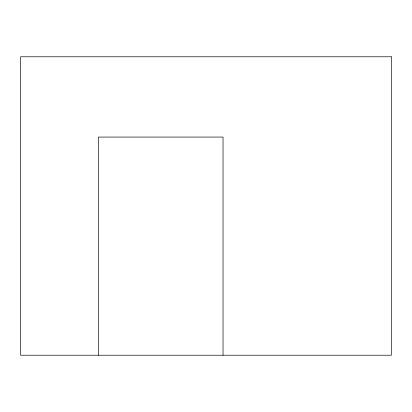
<?xml version="1.0" encoding="UTF-8"?>
<svg xmlns="http://www.w3.org/2000/svg" width="412" height="412" viewBox="0 0 412 412"><rect width="100%" height="100%" fill="white"/><g stroke="black" fill="none" stroke-linecap="round" stroke-linejoin="round"><path stroke-width="0.62" d="M223.041 355.221L223.041 137.067L98.38 137.067L98.38 355.221M391.4 56.779L20.6 56.779L20.6 355.221L391.4 355.221L391.4 56.779"/></g></svg>
